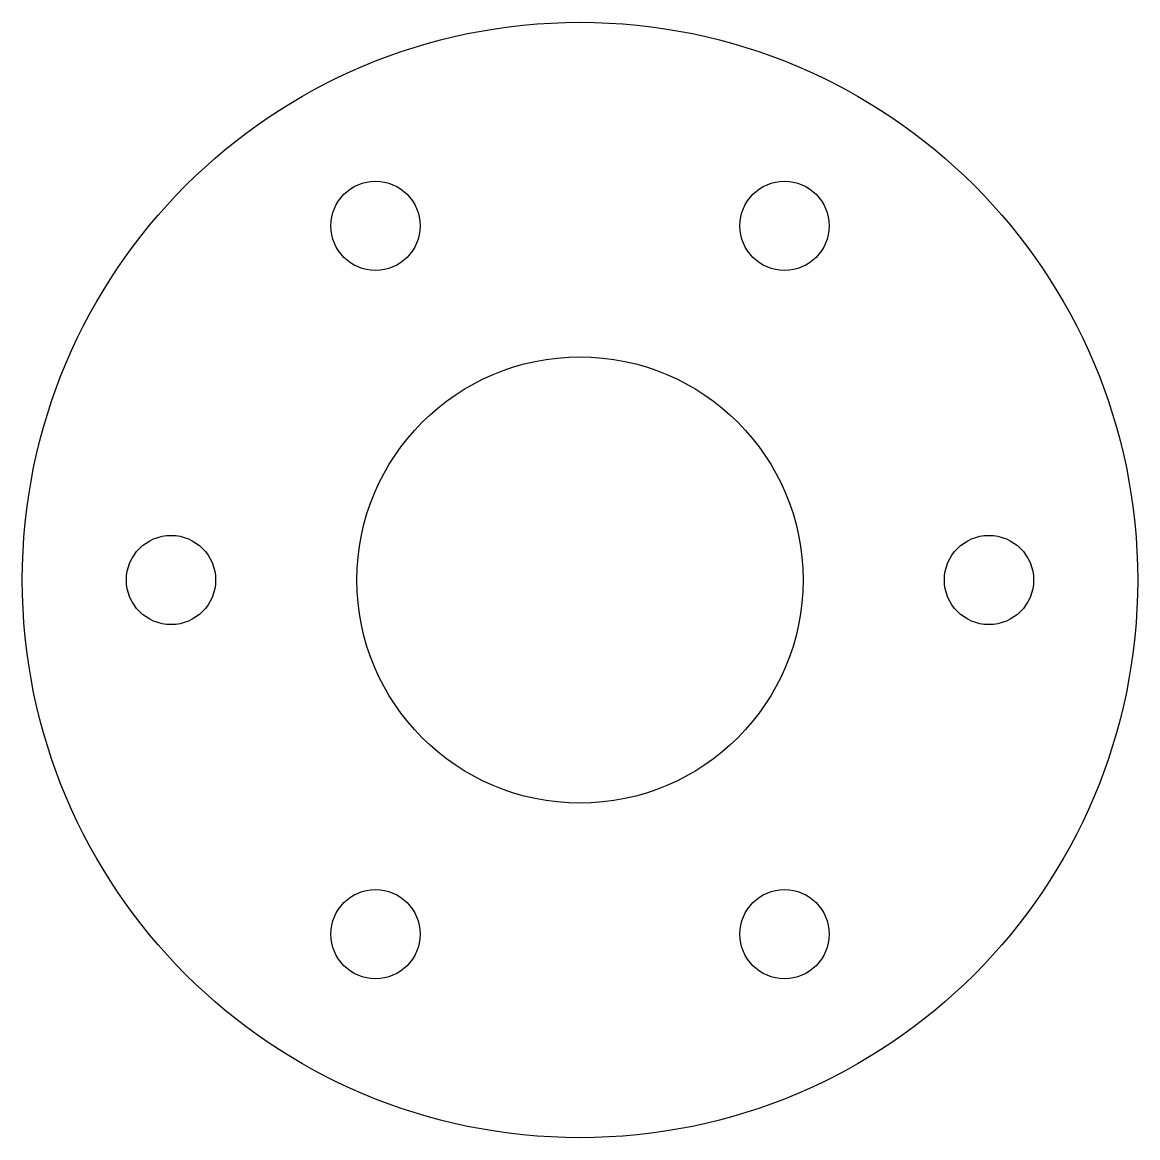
# Model space of a CAD drawing. Header units: millimetres. Extents: x -75 to 75, y -75 to 75.
import ezdxf

# ---------------------------------------------------------------- set-up
doc = ezdxf.new("R2010")
doc.units = ezdxf.units.MM

# ---------------------------------------------------------------- blocks, each defined once
blk = doc.blocks.new('BOLT_HOLE')
blk.add_circle((55, 0), 6)

msp = doc.modelspace()

# ---------------------------------------------------------------- linework, layer by layer
for radius in [75, 30]:
    msp.add_circle((0, 0), radius)

# ---------------------------------------------------------------- block references
for rotation in [120, 60, 180, 240, 300]:
    msp.add_blockref('BOLT_HOLE', (0, 0), dxfattribs=dict(rotation=rotation))
msp.add_blockref('BOLT_HOLE', (0, 0))

doc.saveas('drawing.dxf')
